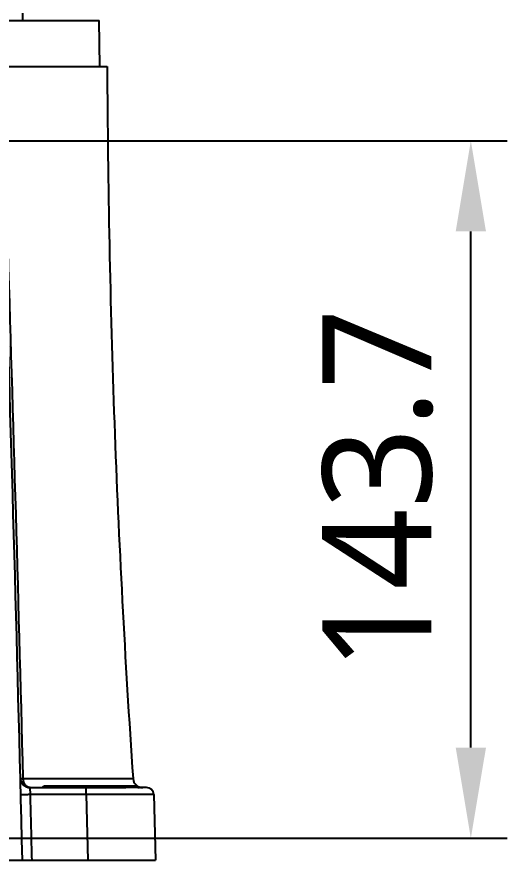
# Model space of a CAD drawing. Header units: millimetres. Extents: x 5828 to 6704, y 123 to 421.
# Drawn here: x 6376.86 to 6383.61, y 233.52 to 245.13 of the extents above; entities that cross this region are included whole.
import ezdxf

# ---------------------------------------------------------------- set-up
doc = ezdxf.new("R2010")
doc.units = ezdxf.units.MM
doc.layers.add('外形图', color=7, linetype='Continuous')
doc.layers.add('尺寸标注', color=7, linetype='Continuous')
doc.styles.add('微软雅黑', font='msyh.ttc', dxfattribs={"height": 1.5})
doc.dimstyles.new('尺寸标注_1_15比例', dxfattribs={"dimtxt": 1.5, "dimasz": 1.25, "dimexe": 0.5, "dimexo": 0.4, "dimgap": 0.5, "dimtad": 1, "dimdec": 1, "dimlfac": 15, "dimdsep": 46, "dimtxsty": '微软雅黑', "dimcen": 0.09, "dimadec": 0, "dimazin": 0, "dimtp": 0.01, "dimtm": 0.01, "dimtfac": 1, "dimtdec": 1, "dimtofl": 0, "dimtmove": 0, "dimatfit": 3, "dimfxl": 1, "dimtolj": 1, "dimarcsym": 0})

# ---------------------------------------------------------------- blocks, each defined once
blk = doc.blocks.new('*D801')
at = {"layer": 'Defpoints', "color": 0}
for p in [(6373.269, 243.427), (6383.114, 243.427), (6373.269, 233.817)]:
    blk.add_point(p, dxfattribs=at)
at = {"layer": '尺寸标注', "color": 0, "lineweight": -2}
for p, q in [((6373.669, 243.427), (6383.614, 243.427)), ((6383.114, 235.067), (6383.114, 242.177)), ((6373.669, 233.817), (6383.614, 233.817))]:
    blk.add_line(p, q, dxfattribs=at)
at = {"layer": '尺寸标注', "color": 0}
for points in [[(6383.323, 242.177), (6382.906, 242.177), (6383.114, 243.427)], [(6382.906, 235.067), (6383.323, 235.067), (6383.114, 233.817)]]:
    blk.add_solid(points, dxfattribs=at)
at = {"layer": '尺寸标注', "color": 0, "insert": (6381.835, 238.622), "char_height": 1.5, "attachment_point": 5, "rotation": 90, "style": '微软雅黑'}
blk.add_mtext('\\A1;\\A1;143.7', dxfattribs=at)

msp = doc.modelspace()

# ---------------------------------------------------------------- linework, layer by layer
at = {"layer": '外形图', "color": 7, "linetype": 'Continuous'}
for p, q in [((6376.9356, 245.1831), (6376.9356, 245.0831)), ((6368.545, 245.0831), (6377.9929, 245.0831)), ((6378.0039, 244.4497), (6377.9929, 245.0831)), ((6368.4339, 244.4497), (6378.1039, 244.4497)), ((6376.9083, 234.6457), (6376.9085, 234.6456)), ((6376.947, 234.6405), (6378.4603, 234.6405)), ((6376.9112, 234.5164), (6376.9106, 234.5164)), ((6377.0412, 234.5164), (6377.7936, 234.5164)), ((6377.0417, 234.5091), (6377.0412, 234.5164)), ((6377.0469, 234.419), (6377.0412, 234.5164)), ((6377.0423, 234.4979), (6377.0417, 234.5091)), ((6377.0426, 234.4932), (6377.0423, 234.4979)), ((6377.7975, 234.5264), (6377.2235, 234.5264)), ((6378.4793, 234.5364), (6377.2586, 234.5364)), ((6377.7936, 234.5164), (6377.8123, 234.5164)), ((6377.8123, 234.419), (6377.8123, 234.5164)), ((6377.8689, 234.5263), (6377.8152, 234.5264)), ((6378.5144, 234.5264), (6378.3355, 234.5264)), ((6378.6453, 234.5164), (6378.3608, 234.5164)), ((6377.8123, 234.419), (6377.0469, 234.419)), ((6377.8123, 234.419), (6377.8359, 233.5164)), ((6378.7453, 234.419), (6378.7689, 233.5164)), ((6367.7689, 233.5164), (6378.7689, 233.5164))]:
    msp.add_line(p, q, dxfattribs=at)
for centre, radius, start, end in [((5377.2211, 209.6236), 1000, 1.3690867, 1.8831605), ((5195.1047, 204.3044), 1182.2316, 1.4703776, 1.8470102), ((6377.0412, 234.6497), 0.1333, 182.12026, 270), ((6378.5933, 234.6497), 0.1333, 183.9515, 270), ((6377.1883, 234.5831), 0.0667, 270, 301.78833), ((6377.2586, 234.4697), 0.0667, 90, 121.78833), ((6378.4793, 234.4697), 0.0667, 58.21167, 90), ((6378.5495, 234.5831), 0.0667, 238.21167, 270), ((6378.6453, 234.4164), 0.1, 1.5, 90)]:
    msp.add_arc(centre, radius, start, end, dxfattribs=at)
for points, knots in [([(6378.1039, 244.4497), (6378.1077, 243.6304), (6378.1277, 241.9932), (6378.1965, 239.5394), (6378.3049, 237.0886), (6378.4039, 235.4564), (6378.4603, 234.6405)], [0, 0, 0, 0, 0.2503752, 0.5003189, 0.7501022, 1, 1, 1, 1]), ([(6376.908, 234.6464), (6376.908, 234.6463), (6376.908, 234.6461), (6376.9082, 234.6459), (6376.9083, 234.6457)], [0, 0, 0, 0, 0.2226461, 1, 1, 1, 1]), ([(6376.9085, 234.6456), (6376.9085, 234.6455), (6376.9088, 234.6453), (6376.9091, 234.6452), (6376.9093, 234.6451)], [0, 0, 0, 0, 0.217301, 1, 1, 1, 1]), ([(6376.9093, 234.6451), (6376.91, 234.6448), (6376.9115, 234.6442), (6376.9143, 234.6436), (6376.918, 234.643), (6376.9243, 234.6421), (6376.9341, 234.6413), (6376.9424, 234.6408), (6376.947, 234.6405)], [0, 0, 0, 0, 0.0547793, 0.1303184, 0.2266596, 0.3434311, 0.6356147, 1, 1, 1, 1]), ([(6377.0412, 234.5164), (6377.0353, 234.5164), (6377.0232, 234.518), (6377.0059, 234.5252), (6376.99, 234.5368), (6376.976, 234.5522), (6376.9643, 234.571), (6376.9521, 234.6001), (6376.9478, 234.6242), (6376.947, 234.6405)], [0, 0, 0, 0, 0.1042178, 0.2118862, 0.3256967, 0.4471584, 0.5765491, 0.7130878, 1, 1, 1, 1]), ([(6377.7935, 234.5164), (6377.7937, 234.5164), (6377.7942, 234.5165), (6377.7947, 234.5171), (6377.7952, 234.5179), (6377.7957, 234.519), (6377.7962, 234.5205), (6377.7969, 234.5229), (6377.7973, 234.525), (6377.7975, 234.5264)], [0, 0, 0, 0, 0.0563199, 0.120439, 0.2055085, 0.3148486, 0.4490127, 0.6082004, 1, 1, 1, 1]), ([(6377.7975, 234.5264), (6377.7978, 234.5279), (6377.7983, 234.5304), (6377.7991, 234.5332), (6377.7998, 234.5349), (6377.8004, 234.5358), (6377.801, 234.5364), (6377.8014, 234.5364)], [0, 0, 0, 0, 0.3985823, 0.6956942, 0.8057792, 0.8910957, 1, 1, 1, 1]), ([(6377.8152, 234.5264), (6377.8122, 234.5264), (6377.8064, 234.5264), (6377.8005, 234.5264), (6377.7975, 234.5264)], [0, 0, 0, 0, 0.5002982, 1, 1, 1, 1]), ([(6377.8123, 234.5164), (6377.8124, 234.5164), (6377.8127, 234.5166), (6377.8131, 234.5172), (6377.8135, 234.518), (6377.814, 234.5197), (6377.8146, 234.5225), (6377.815, 234.525), (6377.8152, 234.5264)], [0, 0, 0, 0, 0.0406544, 0.1005155, 0.1849934, 0.295659, 0.5962713, 1, 1, 1, 1]), ([(6377.8123, 234.5164), (6377.817, 234.5164), (6377.8358, 234.5164), (6377.8546, 234.5164), (6377.8688, 234.5163)], [0, 0, 0, 0, 0.2498638, 1, 1, 1, 1]), ([(6377.8152, 234.5264), (6377.8154, 234.5278), (6377.8157, 234.5299), (6377.8162, 234.5323), (6377.8165, 234.5338), (6377.8169, 234.5349), (6377.8173, 234.5358), (6377.8178, 234.5364), (6377.8181, 234.5364)], [0, 0, 0, 0, 0.410353, 0.5755647, 0.7133349, 0.8234705, 0.9063806, 1, 1, 1, 1]), ([(6377.8688, 234.5163), (6377.914, 234.5163), (6378.0025, 234.5161), (6378.1312, 234.516), (6378.25, 234.5162), (6378.3255, 234.5164), (6378.3608, 234.5164)], [0, 0, 0, 0, 0.275513, 0.5400727, 0.784323, 1, 1, 1, 1]), ([(6378.3355, 234.5264), (6378.3025, 234.5264), (6378.2315, 234.5262), (6378.1192, 234.526), (6377.9966, 234.5261), (6377.912, 234.5263), (6377.8689, 234.5263)], [0, 0, 0, 0, 0.2120644, 0.4561685, 0.7224416, 1, 1, 1, 1]), ([(6378.3355, 234.5264), (6378.3319, 234.5295), (6378.3258, 234.5333), (6378.3168, 234.536), (6378.3123, 234.5364), (6378.3101, 234.5364)], [0, 0, 0, 0, 0.5141224, 0.7591185, 1, 1, 1, 1]), ([(6378.3608, 234.5164), (6378.3586, 234.5164), (6378.3541, 234.5168), (6378.3452, 234.5195), (6378.3391, 234.5233), (6378.3355, 234.5264)], [0, 0, 0, 0, 0.2408821, 0.4858783, 1, 1, 1, 1]), ([(6377.0469, 234.419), (6377.0382, 234.4188), (6377.0212, 234.4184), (6376.9966, 234.418), (6376.9771, 234.4178), (6376.9626, 234.4177), (6376.953, 234.4177), (6376.9442, 234.4177), (6376.9365, 234.4178), (6376.9298, 234.4179), (6376.9242, 234.4181), (6376.9203, 234.4183), (6376.9177, 234.4184), (6376.9163, 234.4186), (6376.9152, 234.4187), (6376.9143, 234.4189), (6376.9139, 234.419), (6376.9136, 234.4191), (6376.9136, 234.4192)], [0, 0, 0, 0, 0.1948405, 0.3821803, 0.5548317, 0.6335507, 0.7061731, 0.7720016, 0.830405, 0.8808244, 0.9227793, 0.955875, 0.969003, 0.9798122, 0.9882847, 0.9944167, 0.9982419, 1, 1, 1, 1]), ([(6378.7453, 234.419), (6378.7453, 234.419), (6378.7452, 234.4191), (6378.745, 234.4191), (6378.7446, 234.4191), (6378.7441, 234.4192), (6378.7435, 234.4192), (6378.7427, 234.4192), (6378.7418, 234.4192), (6378.7403, 234.4193), (6378.7381, 234.4193), (6378.735, 234.4194), (6378.7314, 234.4194), (6378.7272, 234.4195), (6378.7224, 234.4195), (6378.715, 234.4196), (6378.7044, 234.4197), (6378.6901, 234.4198), (6378.6736, 234.4198), (6378.655, 234.4199), (6378.6345, 234.42), (6378.6119, 234.42), (6378.5874, 234.42), (6378.5611, 234.4201), (6378.5224, 234.4201), (6378.4699, 234.4201), (6378.4023, 234.4201), (6378.329, 234.42), (6378.2507, 234.4199), (6378.1682, 234.4198), (6378.0823, 234.4197), (6377.9632, 234.4194), (6377.873, 234.4192), (6377.8123, 234.419)], [0, 0, 0, 0, 0.0000837, 0.0003129, 0.0006913, 0.0012197, 0.0018983, 0.002727, 0.0037058, 0.0048344, 0.0075406, 0.0108442, 0.0147434, 0.0192357, 0.0243186, 0.029989, 0.0430785, 0.0584728, 0.0761352, 0.0960231, 0.1180888, 0.1422793, 0.1685364, 0.1967968, 0.2269926, 0.2928946, 0.3656077, 0.4444313, 0.5286057, 0.6173198, 0.7097188, 0.8049125, 1, 1, 1, 1])]:
    msp.add_open_spline(points, degree=3, knots=knots, dxfattribs=at)
msp.add_open_spline([(6377.0689, 233.5164), (6377.0617, 233.8173), (6377.0544, 234.1182), (6377.0469, 234.419)], degree=3, dxfattribs=at)

# ---------------------------------------------------------------- dimensions: what is measured, and where the dimension line sits
at = {"layer": '尺寸标注'}
dim = msp.add_linear_dim(base=(6383.1143, 243.4269), p1=(6373.2689, 233.8175), p2=(6373.2689, 243.4269), angle=90, text='\\A1;143.7', dimstyle='尺寸标注_1_15比例', override={"dimtxsty": '微软雅黑'}, dxfattribs=at)
dim.commit()
dim.dimension.update_dxf_attribs({"geometry": '*D801', "text_midpoint": (6381.8353, 238.6222)})

doc.saveas('drawing.dxf')
